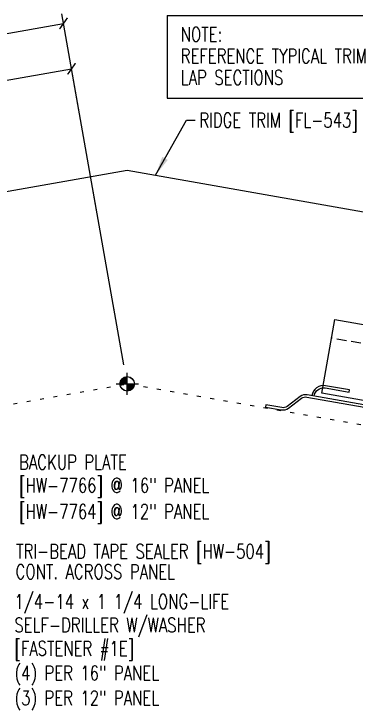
# Model space of a CAD drawing. Header units: inches. Extents: x -2 to 189, y 14 to 99.
# Drawn here: x 20.23 to 29.08, y 15.6 to 33.62 of the extents above; entities that cross this region are included whole.
import ezdxf

# ---------------------------------------------------------------- set-up
doc = ezdxf.new("R2010")
doc.units = ezdxf.units.IN
doc.header["$MEASUREMENT"] = 0
doc.linetypes.add('DASH2', pattern=[0.1875, 0.125, -0.0625])
doc.linetypes.add('DOT', pattern=[0.25, 0, -0.25])
for name, color, linetype in [('DIM', 2, 'Continuous'), ('PANEL', 11, 'Continuous'), ('SECTION', 11, 'Continuous'), ('STLA', 12, 'Continuous'), ('TEXT', 2, 'Continuous'), ('TRIM', 6, 'Continuous')]:
    doc.layers.add(name, color=color, linetype=linetype)
doc.styles.add('TEXT1', font='ROMANS.shx', dxfattribs={"width": 0.75, "height": 0.375})
doc.dimstyles.new('DETAIL', dxfattribs={"dimscale": 4, "dimtxt": 0.375, "dimasz": 0.0625, "dimexe": 0.0625, "dimexo": 0.125, "dimgap": 0.0625, "dimtad": 1, "dimdec": 4, "dimzin": 3, "dimdsep": 46, "dimlunit": 4, "dimtxsty": 'TEXT1', "dimblk": 'ARCHTICK', "dimcen": 0.0625, "dimclrd": 7, "dimclre": 7, "dimclrt": 2, "dimadec": 0, "dimazin": 0, "dimtfac": 0.59375, "dimtdec": 4, "dimtmove": 0, "dimatfit": 3, "dimfxl": 0, "dimfrac": 2, "dimtolj": 1, "dimtzin": 3, "dimarcsym": 0})
doc.dimstyles.new('DETAIL$7', dxfattribs={"dimscale": 4, "dimtxt": 0.375, "dimasz": 0.125, "dimexe": 0.0625, "dimexo": 0.125, "dimgap": 0.0625, "dimtad": 1, "dimdec": 4, "dimzin": 3, "dimdsep": 46, "dimlunit": 4, "dimtxsty": 'TEXT1', "dimblk": 'ARCHTICK', "dimcen": 0.0625, "dimclrd": 7, "dimclre": 7, "dimclrt": 2, "dimadec": 0, "dimazin": 0, "dimtfac": 0.59375, "dimtdec": 4, "dimtmove": 0, "dimatfit": 3, "dimfxl": 0, "dimfrac": 2, "dimtolj": 1, "dimtzin": 3, "dimarcsym": 0})

# ---------------------------------------------------------------- blocks, each defined once
blk = doc.blocks.new('_ArchTick')
at = {"color": 0, "linetype": 'ByBlock', "const_width": 0.15}
blk.add_lwpolyline([(-0.5, -0.5), (0.5, 0.5)], dxfattribs=at)
blk = doc.blocks.new('*D17')
at = {"layer": 'DEFPOINTS', "color": 0}
for p in [(21.516, 33.376), (10.919, 24.457), (23.162, 24.046)]:
    blk.add_point(p, dxfattribs=at)
at = {"layer": 'DIM', "color": 7, "lineweight": -2}
for p, q in [((23.075, 24.538), (21.473, 33.622)), ((9.713, 31.295), (21.516, 33.376)), ((10.832, 24.949), (9.669, 31.541))]:
    blk.add_line(p, q, dxfattribs=at)
at = {"layer": 'DIM', "color": 7, "lineweight": -2, "xscale": 0.25, "yscale": 0.25, "zscale": 0.25}
for p, rotation in [((21.516, 33.376), 10), ((9.713, 31.295), 190)]:
    blk.add_blockref('_ArchTick', p, dxfattribs=dict(at, rotation=rotation))
at = {"layer": 'DIM', "color": 2, "insert": (15.532, 32.802), "char_height": 0.375, "attachment_point": 5, "rotation": 10, "style": 'TEXT1'}
blk.add_mtext('\\A1;12"', dxfattribs=at)
blk = doc.blocks.new('*D18')
at = {"layer": 'DEFPOINTS', "color": 0}
for p in [(21.724, 32.201), (17.791, 25.711), (23.162, 24.046)]:
    blk.add_point(p, dxfattribs=at)
at = {"layer": 'DIM', "color": 7, "lineweight": -2}
for p, q in [((23.075, 24.538), (21.68, 32.447)), ((16.8, 31.332), (21.724, 32.201)), ((17.704, 26.203), (16.756, 31.579))]:
    blk.add_line(p, q, dxfattribs=at)
at = {"layer": 'DIM', "color": 7, "lineweight": -2, "xscale": 0.25, "yscale": 0.25, "zscale": 0.25}
for p, rotation in [((21.724, 32.201), 10), ((16.8, 31.332), 190)]:
    blk.add_blockref('_ArchTick', p, dxfattribs=dict(at, rotation=rotation))
at = {"layer": 'DIM', "color": 2, "insert": (19.18, 32.233), "char_height": 0.375, "attachment_point": 5, "rotation": 10, "style": 'TEXT1'}
blk.add_mtext('\\A1;5"', dxfattribs=at)
blk = doc.blocks.new('A$C30686E82')
for p, q in [((-2.715, 0.761), (3.437, 0.761)), ((-2.715, 0.761), (-2.715, -1.379)), ((3.437, 0.761), (3.437, -1.379)), ((-2.715, -1.379), (3.437, -1.379))]:
    blk.add_line(p, q)
at = {"layer": 'TEXT', "style": 'TEXT1', "width": 0.75}
for s, p in [('NOTE:', (-2.368, 0.081)), ('REFERENCE TYPICAL TRIM', (-2.368, -0.477)), ('LAP SECTIONS', (-2.368, -1.035))]:
    blk.add_text(s, height=0.375, dxfattribs=at).set_placement(p)
blk = doc.blocks.new('wp')
at = {"layer": 'SECTION'}
for p, q in [((0, -0.0958), (0, 0.0958)), ((-0.0958, 0), (0.0958, 0))]:
    blk.add_line(p, q, dxfattribs=at)
at = {"layer": 'SECTION', "const_width": 0.0625}
for points in [[(0, 0.0312, 0.414214), (-0.0312, 0, 1)], [(0, -0.0312, 0.414214), (0.0312, 0, 1)]]:
    blk.add_lwpolyline(points, format="xyb", dxfattribs=at)
at = {"layer": 'SECTION'}
blk.add_circle((0, 0), 0.0625, dxfattribs=at)
blk = doc.blocks.new('FD-F1E')
at = {"layer": 'TEXT', "style": 'TEXT1', "width": 0.75}
for s, p in [('1/4-14 x 1 1/4 LONG-LIFE', (0.0047, -0.0408)), ('SELF-DRILLER W/WASHER', (0.0047, -0.1926)), ('[FASTENER #1E]', (0.0047, -0.3444))]:
    blk.add_text(s, height=0.09375, dxfattribs=at).set_placement(p)
blk.add_attdef('(QUANTITY)', (0.9263, -0.3444), '', height=0.0938, dxfattribs=at)

msp = doc.modelspace()

# ---------------------------------------------------------------- linework, layer by layer
at = {"layer": 'DIM', "linetype": 'DOT'}
for p in [(13.33024, 22.31248), (32.99305, 22.31248)]:
    msp.add_line(p, (23.16165, 24.04603), dxfattribs=at)
at = {"layer": 'PANEL', "color": 8, "linetype": 'DASH2', "ltscale": 2}
msp.add_line((45.82314, 22.17239), (28.45152, 25.22694), dxfattribs=at)
at = {"layer": 'PANEL'}
msp.add_lwpolyline([(45.60454, 20.73274), (28.19544, 23.80025), (28.53232, 25.71078), (45.90382, 22.65625)], dxfattribs=at)
at = {"layer": 'STLA'}
for points in [[(27.99669, 23.73043, -0.40942619), (28.28154, 23.93955), (28.8997, 23.83055), (28.91009, 23.88944), (28.29192, 23.99844, 0.41451753), (27.93885, 23.74063)], [(32.06454, 23.01316), (27.81918, 23.76173, 0.19891237), (27.63439, 23.72076), (27.29838, 23.46234, -0.19891237), (27.15827, 23.43128), (26.7518, 23.50295), (26.74141, 23.44406), (27.14789, 23.37239, 0.19891237), (27.33268, 23.41335), (27.66869, 23.67178, -0.19891237), (27.8088, 23.70284), (32.05416, 22.95427)]]:
    msp.add_lwpolyline(points, format="xyb", dxfattribs=at)
at = {"layer": 'TRIM'}
msp.add_lwpolyline([(12.26822, 25.60671), (12.26822, 25.17361, -1), (12.20572, 25.17361), (12.20572, 26.54861), (14.66794, 26.98156), (15.09603, 28.15597), (23.1639, 29.57459), (31.23178, 28.15597), (31.65987, 26.98156), (34.12209, 26.54861), (34.12209, 25.17361, -1), (34.05959, 25.17361), (34.05959, 25.60671)], format="xyb", dxfattribs=at)

# ---------------------------------------------------------------- block references
msp.add_blockref('A$C30686E82', (26.91523, 32.8239))
at = {"layer": 'TEXT'}
for name, p, xscale, yscale, zscale in [('wp', (23.16165, 24.04603), 3, 3, 3), ('wp', (23.1639, 24.04603), 3, 3, 3), ('FD-F1E', (20.22636, 18.3858), 4, 4, 4)]:
    msp.add_blockref(name, p, dxfattribs=dict(at, xscale=xscale, yscale=yscale, zscale=zscale))

# ---------------------------------------------------------------- texts
at = {"layer": 'TEXT', "style": 'TEXT1', "width": 0.75}
for s, p in [('RIDGE TRIM [FL-543]', (25.02752, 30.68571)), ('BACKUP PLATE', (20.36741, 21.82914)), ('[HW-7766] @ 16" PANEL', (20.36741, 21.22914)), ('[HW-7764] @ 12" PANEL', (20.36741, 20.5522)), ('TRI-BEAD TAPE SEALER [HW-504]', (20.29035, 19.52294)), ('CONT. ACROSS PANEL', (20.27749, 18.99294)), ('(4) PER 16" PANEL', (20.25247, 16.37011)), ('(3) PER 12" PANEL', (20.25247, 15.72481))]:
    msp.add_text(s, height=0.375, dxfattribs=at).set_placement(p)

# ---------------------------------------------------------------- dimensions: what is measured, and where the dimension line sits
at = {"layer": 'DIM'}
dim = msp.add_linear_dim(base=(21.51647, 33.37628), p1=(10.91851, 24.45678), p2=(23.16165, 24.04603), angle=10, text='12"', dimstyle='DETAIL', override={"dimlunit": 4}, dxfattribs=at)
dim.commit()
dim.dimension.update_dxf_attribs({"geometry": '*D17', "text_midpoint": (15.53244, 32.80165)})
dim = msp.add_linear_dim(base=(21.72377, 32.20064), p1=(17.79097, 25.71078), p2=(23.16165, 24.04603), angle=10, dimstyle='DETAIL', dxfattribs=at)
dim.commit()
dim.dimension.update_dxf_attribs({"geometry": '*D18', "text_midpoint": (19.17958, 32.23254)})

# ---------------------------------------------------------------- leaders
msp.add_leader([(23.89683, 29.44572), (24.6965, 30.87437), (24.92156, 30.87437)], dimstyle='DETAIL$7')

doc.saveas('drawing.dxf')
